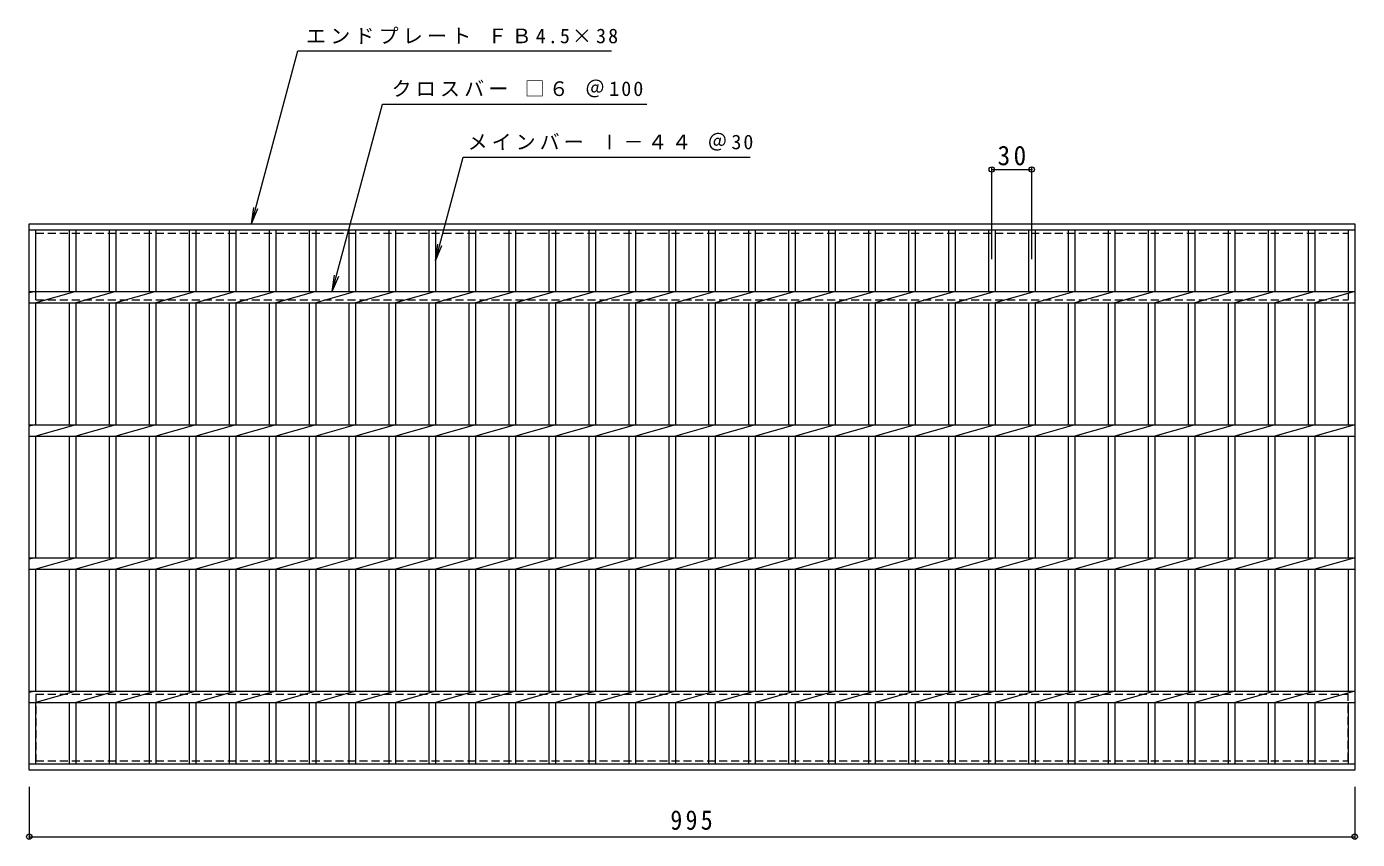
# Model space of a CAD drawing. Units: millimetres, scale not verified. Extents: x -819 to 843, y -684 to 583.
# Drawn here: x -819 to 180, y -27 to 583 of the extents above; entities that cross this region are included whole.
import ezdxf

# ---------------------------------------------------------------- set-up
doc = ezdxf.new("R2010")
doc.units = ezdxf.units.MM
doc.header["$LTSCALE"] = 5
doc.header["$PDMODE"] = 32
doc.header["$PDSIZE"] = 4
doc.linetypes.add('DASHED1', pattern=[1.8, 1.2, -0.6])
for name, color, linetype, lineweight in [('1-1_1-1ﾚｲﾔ', 2, 'Continuous', 9), ('1-2_1-2ﾚｲﾔ', 3, 'Continuous', 9), ('1-4_1-4ﾚｲﾔ', 7, 'Continuous', 9)]:
    doc.layers.add(name, color=color, linetype=linetype, lineweight=lineweight)
doc.styles.add('ＭＳ ゴシック', font='')
doc.styles.get('ＭＳ ゴシック').set_extended_font_data('MS Gothic')

msp = doc.modelspace()

# ---------------------------------------------------------------- linework, layer by layer
at = {"layer": '1-1_1-1ﾚｲﾔ', "linetype": 'DASHED1'}
for p, q in [((-811.785, 377.965), (-811.785, 427.965)), ((-811.785, 377.965), (173.215, 377.965)), ((-811.785, 81.965), (-811.785, 31.965)), ((-811.785, 81.965), (173.215, 81.965))]:
    msp.add_line(p, q, dxfattribs=at)
for points in [[(-811.785, 427.965), (173.215, 427.965), (173.215, 377.965)], [(-811.785, 31.965), (173.215, 31.965), (173.215, 81.965)]]:
    msp.add_lwpolyline(points, dxfattribs=at)
at = {"layer": '1-2_1-2ﾚｲﾔ'}
for p, q in [((-816.785, 434.965), (178.215, 434.965)), ((-816.785, 24.965), (-816.785, 434.965)), ((-816.785, 430.465), (178.215, 430.465)), ((-811.785, 384.205), (-811.785, 430.465)), ((-786.785, 430.465), (-786.785, 384.205)), ((-781.785, 430.465), (-781.785, 384.205)), ((-756.785, 430.465), (-756.785, 384.205)), ((-751.785, 430.465), (-751.785, 384.205)), ((-726.785, 430.465), (-726.785, 384.205)), ((-721.785, 430.465), (-721.785, 384.205)), ((-696.785, 430.465), (-696.785, 384.205)), ((-691.785, 430.465), (-691.785, 384.205)), ((-666.785, 430.465), (-666.785, 384.205)), ((-661.785, 430.465), (-661.785, 384.205)), ((-636.784, 430.465), (-636.784, 384.205)), ((-631.785, 430.465), (-631.785, 384.205)), ((-606.785, 430.465), (-606.785, 384.205)), ((-601.786, 430.465), (-601.786, 384.205)), ((-576.785, 430.465), (-576.785, 384.205)), ((-571.785, 430.465), (-571.785, 384.205)), ((-546.785, 430.465), (-546.785, 384.205)), ((-541.785, 430.465), (-541.785, 384.205)), ((-516.785, 430.465), (-516.785, 384.205)), ((-511.785, 430.465), (-511.785, 384.205)), ((-486.785, 430.465), (-486.785, 384.205)), ((-481.785, 430.465), (-481.785, 384.205)), ((-456.785, 430.465), (-456.785, 384.205)), ((-451.786, 430.465), (-451.786, 384.205)), ((-426.785, 430.465), (-426.785, 384.205)), ((-421.785, 430.465), (-421.785, 384.205)), ((-396.785, 430.465), (-396.785, 384.205)), ((-391.785, 430.465), (-391.785, 384.205)), ((-366.785, 430.465), (-366.785, 384.205)), ((-361.785, 430.465), (-361.785, 384.205)), ((-336.785, 430.465), (-336.785, 384.205)), ((-331.785, 430.465), (-331.785, 384.205)), ((-306.785, 430.465), (-306.785, 384.205)), ((-301.785, 430.465), (-301.785, 384.205)), ((-276.785, 430.465), (-276.785, 384.205)), ((-271.785, 430.465), (-271.785, 384.205)), ((-246.785, 430.465), (-246.785, 384.205)), ((-241.785, 430.465), (-241.785, 384.205)), ((-216.785, 430.465), (-216.785, 384.205)), ((-211.785, 430.465), (-211.785, 384.205)), ((-186.785, 430.465), (-186.785, 384.205)), ((-181.785, 430.465), (-181.785, 384.205)), ((-156.785, 430.465), (-156.785, 384.205)), ((-151.785, 430.465), (-151.785, 384.205)), ((-126.785, 430.465), (-126.785, 384.205)), ((-121.785, 430.465), (-121.785, 384.205)), ((-96.785, 430.465), (-96.785, 384.205)), ((-91.785, 430.465), (-91.785, 384.205)), ((-66.785, 430.465), (-66.785, 384.205)), ((-61.785, 430.465), (-61.785, 384.205)), ((-36.785, 430.465), (-36.785, 384.205)), ((-31.785, 430.465), (-31.785, 384.205)), ((-6.785, 430.465), (-6.785, 384.205)), ((-1.785, 430.465), (-1.785, 384.205)), ((23.215, 430.465), (23.215, 384.205)), ((28.215, 430.465), (28.215, 384.205)), ((53.215, 430.465), (53.215, 384.205)), ((58.215, 430.465), (58.215, 384.205)), ((83.215, 430.465), (83.215, 384.205)), ((88.215, 430.465), (88.215, 384.205)), ((113.215, 430.465), (113.215, 384.205)), ((118.215, 430.465), (118.215, 384.205)), ((143.215, 430.465), (143.215, 384.205)), ((148.215, 430.465), (148.215, 384.205)), ((173.215, 430.465), (173.215, 384.205)), ((178.215, 434.965), (178.215, 24.965)), ((-816.785, 384.205), (178.215, 384.205)), ((-811.785, 384.205), (-816.785, 383.205)), ((-781.785, 384.205), (-811.785, 375.725)), ((-751.785, 384.205), (-781.785, 375.725)), ((-721.785, 384.205), (-751.785, 375.725)), ((-691.785, 384.205), (-721.785, 375.725)), ((-661.785, 384.205), (-691.785, 375.725)), ((-631.785, 384.205), (-661.785, 375.725)), ((-601.785, 384.205), (-631.785, 375.725)), ((-571.785, 384.205), (-601.786, 375.725)), ((-541.785, 384.205), (-571.785, 375.725)), ((-511.785, 384.205), (-541.785, 375.725)), ((-481.785, 384.205), (-511.785, 375.725)), ((-451.786, 384.205), (-481.785, 375.725)), ((-421.785, 384.205), (-451.786, 375.725)), ((-391.785, 384.205), (-421.785, 375.725)), ((-361.785, 384.205), (-391.785, 375.725)), ((-331.785, 384.205), (-361.785, 375.725)), ((-301.785, 384.205), (-331.785, 375.725)), ((-271.785, 384.205), (-301.785, 375.725)), ((-241.785, 384.205), (-271.785, 375.725)), ((-211.785, 384.205), (-241.785, 375.725)), ((-181.785, 384.205), (-211.785, 375.725)), ((-151.785, 384.205), (-181.785, 375.725)), ((-121.785, 384.205), (-151.785, 375.725)), ((-91.785, 384.205), (-121.785, 375.725)), ((-61.785, 384.205), (-91.785, 375.725)), ((-31.785, 384.205), (-61.785, 375.725)), ((-1.785, 384.205), (-31.785, 375.725)), ((28.215, 384.205), (-1.785, 375.725)), ((58.215, 384.205), (28.215, 375.725)), ((88.215, 384.205), (58.215, 375.725)), ((118.215, 384.205), (88.215, 375.725)), ((148.215, 384.205), (118.215, 375.725)), ((178.215, 384.205), (148.215, 375.725)), ((-816.785, 375.725), (178.215, 375.725)), ((-811.785, 284.205), (-811.785, 375.725)), ((-786.785, 375.725), (-786.785, 284.205)), ((-781.785, 375.725), (-781.785, 284.205)), ((-756.785, 375.725), (-756.785, 284.205)), ((-751.785, 375.725), (-751.785, 284.205)), ((-726.785, 375.725), (-726.785, 284.205)), ((-721.785, 375.725), (-721.785, 284.205)), ((-696.785, 375.725), (-696.785, 284.205)), ((-691.785, 375.725), (-691.785, 284.205)), ((-666.785, 375.725), (-666.785, 284.205)), ((-661.785, 375.725), (-661.785, 284.205)), ((-636.784, 375.725), (-636.784, 284.205)), ((-631.785, 375.725), (-631.785, 284.205)), ((-606.785, 375.725), (-606.785, 284.205)), ((-601.786, 375.725), (-601.786, 284.205)), ((-576.785, 375.725), (-576.785, 284.205)), ((-571.785, 375.725), (-571.785, 284.205)), ((-546.785, 375.725), (-546.785, 284.205)), ((-541.785, 375.725), (-541.785, 284.205)), ((-516.785, 375.725), (-516.785, 284.205)), ((-511.785, 375.725), (-511.785, 284.205)), ((-486.785, 375.725), (-486.785, 284.205)), ((-481.785, 375.725), (-481.785, 284.205)), ((-456.785, 375.725), (-456.785, 284.205)), ((-451.786, 375.725), (-451.786, 284.205)), ((-426.785, 375.725), (-426.785, 284.205)), ((-421.785, 375.725), (-421.785, 284.205)), ((-396.785, 375.725), (-396.785, 284.205)), ((-391.785, 375.725), (-391.785, 284.205)), ((-366.785, 375.725), (-366.785, 284.205)), ((-361.785, 375.725), (-361.785, 284.205)), ((-336.785, 375.725), (-336.785, 284.205)), ((-331.785, 375.725), (-331.785, 284.205)), ((-306.785, 375.725), (-306.785, 284.205)), ((-301.785, 375.725), (-301.785, 284.205)), ((-276.785, 375.725), (-276.785, 284.205)), ((-271.785, 375.725), (-271.785, 284.205)), ((-246.785, 375.725), (-246.785, 284.205)), ((-241.785, 375.725), (-241.785, 284.205)), ((-216.785, 375.725), (-216.785, 284.205)), ((-211.785, 375.725), (-211.785, 284.205)), ((-186.785, 375.725), (-186.785, 284.205)), ((-181.785, 375.725), (-181.785, 284.205)), ((-156.785, 375.725), (-156.785, 284.205)), ((-151.785, 375.725), (-151.785, 284.205)), ((-126.785, 375.725), (-126.785, 284.205)), ((-121.785, 375.725), (-121.785, 284.205)), ((-96.785, 375.725), (-96.785, 284.205)), ((-91.785, 375.725), (-91.785, 284.205)), ((-66.785, 375.725), (-66.785, 284.205)), ((-61.785, 375.725), (-61.785, 284.205)), ((-36.785, 375.725), (-36.785, 284.205)), ((-31.785, 375.725), (-31.785, 284.205)), ((-6.785, 375.725), (-6.785, 284.205)), ((-1.785, 375.725), (-1.785, 284.205)), ((23.215, 375.725), (23.215, 284.205)), ((28.215, 375.725), (28.215, 284.205)), ((53.215, 375.725), (53.215, 284.205)), ((58.215, 375.725), (58.215, 284.205)), ((83.215, 375.725), (83.215, 284.205)), ((88.215, 375.725), (88.215, 284.205)), ((113.215, 375.725), (113.215, 284.205)), ((118.215, 375.725), (118.215, 284.205)), ((143.215, 375.725), (143.215, 284.205)), ((148.215, 375.725), (148.215, 284.205)), ((173.215, 375.725), (173.215, 284.205)), ((-816.785, 284.205), (178.215, 284.205)), ((-811.785, 284.205), (-816.785, 283.205)), ((-781.785, 284.205), (-811.785, 275.725)), ((-751.785, 284.205), (-781.785, 275.725)), ((-721.785, 284.205), (-751.785, 275.725)), ((-691.785, 284.205), (-721.785, 275.725)), ((-661.785, 284.205), (-691.785, 275.725)), ((-631.785, 284.205), (-661.785, 275.725)), ((-601.785, 284.205), (-631.785, 275.725)), ((-571.785, 284.205), (-601.786, 275.725)), ((-541.785, 284.205), (-571.785, 275.725)), ((-511.785, 284.205), (-541.785, 275.725)), ((-481.785, 284.205), (-511.785, 275.725)), ((-451.786, 284.205), (-481.785, 275.725)), ((-421.785, 284.205), (-451.786, 275.725)), ((-391.785, 284.205), (-421.785, 275.725)), ((-361.785, 284.205), (-391.785, 275.725)), ((-331.785, 284.205), (-361.785, 275.725)), ((-301.785, 284.205), (-331.785, 275.725)), ((-271.785, 284.205), (-301.785, 275.725)), ((-241.785, 284.205), (-271.785, 275.725)), ((-211.785, 284.205), (-241.785, 275.725)), ((-181.785, 284.205), (-211.785, 275.725)), ((-151.785, 284.205), (-181.785, 275.725)), ((-121.785, 284.205), (-151.785, 275.725)), ((-91.785, 284.205), (-121.785, 275.725)), ((-61.785, 284.205), (-91.785, 275.725)), ((-31.785, 284.205), (-61.785, 275.725)), ((-1.785, 284.205), (-31.785, 275.725)), ((28.215, 284.205), (-1.785, 275.725)), ((58.215, 284.205), (28.215, 275.725)), ((88.215, 284.205), (58.215, 275.725)), ((118.215, 284.205), (88.215, 275.725)), ((148.215, 284.205), (118.215, 275.725)), ((178.215, 284.205), (148.215, 275.725)), ((-816.785, 275.725), (178.215, 275.725)), ((-811.785, 184.205), (-811.785, 275.725)), ((-786.785, 275.725), (-786.785, 184.205)), ((-781.785, 275.725), (-781.785, 184.205)), ((-756.785, 275.725), (-756.785, 184.205)), ((-751.785, 275.725), (-751.785, 184.205)), ((-726.785, 275.725), (-726.785, 184.205)), ((-721.785, 275.725), (-721.785, 184.205)), ((-696.785, 275.725), (-696.785, 184.205)), ((-691.785, 275.725), (-691.785, 184.205)), ((-666.785, 275.725), (-666.785, 184.205)), ((-661.785, 275.725), (-661.785, 184.205)), ((-636.784, 275.725), (-636.784, 184.205)), ((-631.785, 275.725), (-631.785, 184.205)), ((-606.785, 275.725), (-606.785, 184.205)), ((-601.786, 275.725), (-601.786, 184.205)), ((-576.785, 275.725), (-576.785, 184.205)), ((-571.785, 275.725), (-571.785, 184.205)), ((-546.785, 275.725), (-546.785, 184.205)), ((-541.785, 275.725), (-541.785, 184.205)), ((-516.785, 275.725), (-516.785, 184.205)), ((-511.785, 275.725), (-511.785, 184.205)), ((-486.785, 275.725), (-486.785, 184.205)), ((-481.785, 275.725), (-481.785, 184.205)), ((-456.785, 275.725), (-456.785, 184.205)), ((-451.786, 275.725), (-451.786, 184.205)), ((-426.785, 275.725), (-426.785, 184.205)), ((-421.785, 275.725), (-421.785, 184.205)), ((-396.785, 275.725), (-396.785, 184.205)), ((-391.785, 275.725), (-391.785, 184.205)), ((-366.785, 275.725), (-366.785, 184.205)), ((-361.785, 275.725), (-361.785, 184.205)), ((-336.785, 275.725), (-336.785, 184.205)), ((-331.785, 275.725), (-331.785, 184.205)), ((-306.785, 275.725), (-306.785, 184.205)), ((-301.785, 275.725), (-301.785, 184.205)), ((-276.785, 275.725), (-276.785, 184.205)), ((-271.785, 275.725), (-271.785, 184.205)), ((-246.785, 275.725), (-246.785, 184.205)), ((-241.785, 275.725), (-241.785, 184.205)), ((-216.785, 275.725), (-216.785, 184.205)), ((-211.785, 275.725), (-211.785, 184.205)), ((-186.785, 275.725), (-186.785, 184.205)), ((-181.785, 275.725), (-181.785, 184.205)), ((-156.785, 275.725), (-156.785, 184.205)), ((-151.785, 275.725), (-151.785, 184.205)), ((-126.785, 275.725), (-126.785, 184.205)), ((-121.785, 275.725), (-121.785, 184.205)), ((-96.785, 275.725), (-96.785, 184.205)), ((-91.785, 275.725), (-91.785, 184.205)), ((-66.785, 275.725), (-66.785, 184.205)), ((-61.785, 275.725), (-61.785, 184.205)), ((-36.785, 275.725), (-36.785, 184.205)), ((-31.785, 275.725), (-31.785, 184.205)), ((-6.785, 275.725), (-6.785, 184.205)), ((-1.785, 275.725), (-1.785, 184.205)), ((23.215, 275.725), (23.215, 184.205)), ((28.215, 275.725), (28.215, 184.205)), ((53.215, 275.725), (53.215, 184.205)), ((58.215, 275.725), (58.215, 184.205)), ((83.215, 275.725), (83.215, 184.205)), ((88.215, 275.725), (88.215, 184.205)), ((113.215, 275.725), (113.215, 184.205)), ((118.215, 275.725), (118.215, 184.205)), ((143.215, 275.725), (143.215, 184.205)), ((148.215, 275.725), (148.215, 184.205)), ((173.215, 275.725), (173.215, 184.205)), ((-816.785, 184.205), (178.215, 184.205)), ((-811.785, 184.205), (-816.785, 183.205)), ((-781.785, 184.205), (-811.785, 175.725)), ((-751.785, 184.205), (-781.785, 175.725)), ((-721.785, 184.205), (-751.785, 175.725)), ((-691.785, 184.205), (-721.785, 175.725)), ((-661.785, 184.205), (-691.785, 175.725)), ((-631.785, 184.205), (-661.785, 175.725)), ((-601.785, 184.205), (-631.785, 175.725)), ((-571.785, 184.205), (-601.786, 175.725)), ((-541.785, 184.205), (-571.785, 175.725)), ((-511.785, 184.205), (-541.785, 175.725)), ((-481.785, 184.205), (-511.785, 175.725)), ((-451.786, 184.205), (-481.785, 175.725)), ((-421.785, 184.205), (-451.786, 175.725)), ((-391.785, 184.205), (-421.785, 175.725)), ((-361.785, 184.205), (-391.785, 175.725)), ((-331.785, 184.205), (-361.785, 175.725)), ((-301.785, 184.205), (-331.785, 175.725)), ((-271.785, 184.205), (-301.785, 175.725)), ((-241.785, 184.205), (-271.785, 175.725)), ((-211.785, 184.205), (-241.785, 175.725)), ((-181.785, 184.205), (-211.785, 175.725)), ((-151.785, 184.205), (-181.785, 175.725)), ((-121.785, 184.205), (-151.785, 175.725)), ((-91.785, 184.205), (-121.785, 175.725)), ((-61.785, 184.205), (-91.785, 175.725)), ((-31.785, 184.205), (-61.785, 175.725)), ((-1.785, 184.205), (-31.785, 175.725)), ((28.215, 184.205), (-1.785, 175.725)), ((58.215, 184.205), (28.215, 175.725)), ((88.215, 184.205), (58.215, 175.725)), ((118.215, 184.205), (88.215, 175.725)), ((148.215, 184.205), (118.215, 175.725)), ((178.215, 184.205), (148.215, 175.725)), ((-816.785, 175.725), (178.215, 175.725)), ((-811.785, 84.205), (-811.785, 175.725)), ((-786.785, 175.725), (-786.785, 84.205)), ((-781.785, 175.725), (-781.785, 84.205)), ((-756.785, 175.725), (-756.785, 84.205)), ((-751.785, 175.725), (-751.785, 84.205)), ((-726.785, 175.725), (-726.785, 84.205)), ((-721.785, 175.725), (-721.785, 84.205)), ((-696.785, 175.725), (-696.785, 84.205)), ((-691.785, 175.725), (-691.785, 84.205)), ((-666.785, 175.725), (-666.785, 84.205)), ((-661.785, 175.725), (-661.785, 84.205)), ((-636.784, 175.725), (-636.784, 84.205)), ((-631.785, 175.725), (-631.785, 84.205)), ((-606.785, 175.725), (-606.785, 84.205)), ((-601.786, 175.725), (-601.786, 84.205)), ((-576.785, 175.725), (-576.785, 84.205)), ((-571.785, 175.725), (-571.785, 84.205)), ((-546.785, 175.725), (-546.785, 84.205)), ((-541.785, 175.725), (-541.785, 84.205)), ((-516.785, 175.725), (-516.785, 84.205)), ((-511.785, 175.725), (-511.785, 84.205)), ((-486.785, 175.725), (-486.785, 84.205)), ((-481.785, 175.725), (-481.785, 84.205)), ((-456.785, 175.725), (-456.785, 84.205)), ((-451.786, 175.725), (-451.786, 84.205)), ((-426.785, 175.725), (-426.785, 84.205)), ((-421.785, 175.725), (-421.785, 84.205)), ((-396.785, 175.725), (-396.785, 84.205)), ((-391.785, 175.725), (-391.785, 84.205)), ((-366.785, 175.725), (-366.785, 84.205)), ((-361.785, 175.725), (-361.785, 84.205)), ((-336.785, 175.725), (-336.785, 84.205)), ((-331.785, 175.725), (-331.785, 84.205)), ((-306.785, 175.725), (-306.785, 84.205)), ((-301.785, 175.725), (-301.785, 84.205)), ((-276.785, 175.725), (-276.785, 84.205)), ((-271.785, 175.725), (-271.785, 84.205)), ((-246.785, 175.725), (-246.785, 84.205)), ((-241.785, 175.725), (-241.785, 84.205)), ((-216.785, 175.725), (-216.785, 84.205)), ((-211.785, 175.725), (-211.785, 84.205)), ((-186.785, 175.725), (-186.785, 84.205)), ((-181.785, 175.725), (-181.785, 84.205)), ((-156.785, 175.725), (-156.785, 84.205)), ((-151.785, 175.725), (-151.785, 84.205)), ((-126.785, 175.725), (-126.785, 84.205)), ((-121.785, 175.725), (-121.785, 84.205)), ((-96.785, 175.725), (-96.785, 84.205)), ((-91.785, 175.725), (-91.785, 84.205)), ((-66.785, 175.725), (-66.785, 84.205)), ((-61.785, 175.725), (-61.785, 84.205)), ((-36.785, 175.725), (-36.785, 84.205)), ((-31.785, 175.725), (-31.785, 84.205)), ((-6.785, 175.725), (-6.785, 84.205)), ((-1.785, 175.725), (-1.785, 84.205)), ((23.215, 175.725), (23.215, 84.205)), ((28.215, 175.725), (28.215, 84.205)), ((53.215, 175.725), (53.215, 84.205)), ((58.215, 175.725), (58.215, 84.205)), ((83.215, 175.725), (83.215, 84.205)), ((88.215, 175.725), (88.215, 84.205)), ((113.215, 175.725), (113.215, 84.205)), ((118.215, 175.725), (118.215, 84.205)), ((143.215, 175.725), (143.215, 84.205)), ((148.215, 175.725), (148.215, 84.205)), ((173.215, 175.725), (173.215, 84.205)), ((-816.785, 84.205), (178.215, 84.205)), ((-811.785, 84.205), (-816.785, 83.205)), ((-781.785, 84.205), (-811.785, 75.725)), ((-751.785, 84.205), (-781.785, 75.725)), ((-721.785, 84.205), (-751.785, 75.725)), ((-691.785, 84.205), (-721.785, 75.725)), ((-661.785, 84.205), (-691.785, 75.725)), ((-631.785, 84.205), (-661.785, 75.725)), ((-601.785, 84.205), (-631.785, 75.725)), ((-571.785, 84.205), (-601.786, 75.725)), ((-541.785, 84.205), (-571.785, 75.725)), ((-511.785, 84.205), (-541.785, 75.725)), ((-481.785, 84.205), (-511.785, 75.725)), ((-451.786, 84.205), (-481.785, 75.725)), ((-421.785, 84.205), (-451.786, 75.725)), ((-391.785, 84.205), (-421.785, 75.725)), ((-361.785, 84.205), (-391.785, 75.725)), ((-331.785, 84.205), (-361.785, 75.725)), ((-301.785, 84.205), (-331.785, 75.725)), ((-271.785, 84.205), (-301.785, 75.725)), ((-241.785, 84.205), (-271.785, 75.725)), ((-211.785, 84.205), (-241.785, 75.725)), ((-181.785, 84.205), (-211.785, 75.725)), ((-151.785, 84.205), (-181.785, 75.725)), ((-121.785, 84.205), (-151.785, 75.725)), ((-91.785, 84.205), (-121.785, 75.725)), ((-61.785, 84.205), (-91.785, 75.725)), ((-31.785, 84.205), (-61.785, 75.725)), ((-1.785, 84.205), (-31.785, 75.725)), ((28.215, 84.205), (-1.785, 75.725)), ((58.215, 84.205), (28.215, 75.725)), ((88.215, 84.205), (58.215, 75.725)), ((118.215, 84.205), (88.215, 75.725)), ((148.215, 84.205), (118.215, 75.725)), ((178.215, 84.205), (148.215, 75.725)), ((-816.785, 75.725), (178.215, 75.725)), ((-811.785, 29.465), (-811.785, 75.725)), ((-786.785, 75.725), (-786.785, 29.465)), ((-781.785, 75.725), (-781.785, 29.465)), ((-756.785, 75.725), (-756.785, 29.465)), ((-751.785, 75.725), (-751.785, 29.465)), ((-726.785, 75.725), (-726.785, 29.465)), ((-721.785, 75.725), (-721.785, 29.465)), ((-696.785, 75.725), (-696.785, 29.465)), ((-691.785, 75.725), (-691.785, 29.465)), ((-666.785, 75.725), (-666.785, 29.465)), ((-661.785, 75.725), (-661.785, 29.465)), ((-636.784, 75.725), (-636.784, 29.465)), ((-631.785, 75.725), (-631.785, 29.465)), ((-606.785, 75.725), (-606.785, 29.465)), ((-601.786, 75.725), (-601.786, 29.465)), ((-576.785, 75.725), (-576.785, 29.465)), ((-571.785, 75.725), (-571.785, 29.465)), ((-546.785, 75.725), (-546.785, 29.465)), ((-541.785, 75.725), (-541.785, 29.465)), ((-516.785, 75.725), (-516.785, 29.465)), ((-511.785, 75.725), (-511.785, 29.465)), ((-486.785, 75.725), (-486.785, 29.465)), ((-481.785, 75.725), (-481.785, 29.465)), ((-456.785, 75.725), (-456.785, 29.465)), ((-451.786, 75.725), (-451.786, 29.465)), ((-426.785, 75.725), (-426.785, 29.465)), ((-421.785, 75.725), (-421.785, 29.465)), ((-396.785, 75.725), (-396.785, 29.465)), ((-391.785, 75.725), (-391.785, 29.465)), ((-366.785, 75.725), (-366.785, 29.465)), ((-361.785, 75.725), (-361.785, 29.465)), ((-336.785, 75.725), (-336.785, 29.465)), ((-331.785, 75.725), (-331.785, 29.465)), ((-306.785, 75.725), (-306.785, 29.465)), ((-301.785, 75.725), (-301.785, 29.465)), ((-276.785, 75.725), (-276.785, 29.465)), ((-271.785, 75.725), (-271.785, 29.465)), ((-246.785, 75.725), (-246.785, 29.465)), ((-241.785, 75.725), (-241.785, 29.465)), ((-216.785, 75.725), (-216.785, 29.465)), ((-211.785, 75.725), (-211.785, 29.465)), ((-186.785, 75.725), (-186.785, 29.465)), ((-181.785, 75.725), (-181.785, 29.465)), ((-156.785, 75.725), (-156.785, 29.465)), ((-151.785, 75.725), (-151.785, 29.465)), ((-126.785, 75.725), (-126.785, 29.465)), ((-121.785, 75.725), (-121.785, 29.465)), ((-96.785, 75.725), (-96.785, 29.465)), ((-91.785, 75.725), (-91.785, 29.465)), ((-66.785, 75.725), (-66.785, 29.465)), ((-61.785, 75.725), (-61.785, 29.465)), ((-36.785, 75.725), (-36.785, 29.465)), ((-31.785, 75.725), (-31.785, 29.465)), ((-6.785, 75.725), (-6.785, 29.465)), ((-1.785, 75.725), (-1.785, 29.465)), ((23.215, 75.725), (23.215, 29.465)), ((28.215, 75.725), (28.215, 29.465)), ((53.215, 75.725), (53.215, 29.465)), ((58.215, 75.725), (58.215, 29.465)), ((83.215, 75.725), (83.215, 29.465)), ((88.215, 75.725), (88.215, 29.465)), ((113.215, 75.725), (113.215, 29.465)), ((118.215, 75.725), (118.215, 29.465)), ((143.215, 75.725), (143.215, 29.465)), ((148.215, 75.725), (148.215, 29.465)), ((173.215, 75.725), (173.215, 29.465)), ((178.215, 29.465), (-816.785, 29.465)), ((178.215, 24.965), (-816.785, 24.965))]:
    msp.add_line(p, q, dxfattribs=at)
at = {"layer": '1-4_1-4ﾚｲﾔ'}
for p, q in [((-589.285, 384.205), (-551.569, 524.965)), ((-551.569, 524.965), (-353.145, 524.965)), ((-511.785, 407.335), (-490.984, 484.965)), ((-490.984, 484.965), (-275.672, 484.965)), ((-94.285, 408.518), (-94.285, 477.293)), ((-94.285, 475.793), (-64.285, 475.793)), ((-64.285, 408.518), (-64.285, 477.293)), ((-649.93, 434.965), (-648.299, 447.358)), ((-649.93, 434.965), (-645.147, 446.514)), ((-511.785, 407.335), (-510.154, 419.728)), ((-511.785, 407.335), (-507.002, 418.884)), ((-589.285, 384.205), (-587.654, 396.598)), ((-589.285, 384.205), (-584.502, 395.753)), ((-816.785, 12.465), (-816.785, -26.535)), ((178.215, 12.465), (178.215, -26.535)), ((-816.785, -25.035), (178.215, -25.035))]:
    msp.add_line(p, q, dxfattribs=at)
msp.add_lwpolyline([(-649.93, 434.965), (-615.097, 564.965), (-379.65, 564.965)], dxfattribs=at)
for p in [(-94.285, 475.793), (-64.285, 475.793), (-816.785, -25.035), (178.215, -25.035)]:
    msp.add_point(p, dxfattribs=at)

# ---------------------------------------------------------------- texts
at = {"layer": '1-4_1-4ﾚｲﾔ', "char_height": 11, "attachment_point": 7, "style": 'ＭＳ ゴシック'}
for s, insert in [('\\T1.21;エンドプレート\\~ＦＢ4.5×38', (-609.013, 569.965)), ('\\T1.21;クロスバー\\~□６\\~＠100', (-544.791, 529.965)), ('\\T1.2;メインバー\\~Ⅰ－４４\\~＠30', (-487.705, 489.965))]:
    msp.add_mtext(s, dxfattribs=dict(at, insert=insert))
at = {"layer": '1-4_1-4ﾚｲﾔ', "color": 2, "char_height": 14.66, "attachment_point": 7, "style": 'ＭＳ ゴシック'}
for s, insert in [('\\T1.27;\\W0.95;30', (-89.91, 478.793)), ('\\T1.27;\\W0.9;995', (-335.535, -20.035))]:
    msp.add_mtext(s, dxfattribs=dict(at, insert=insert))

doc.saveas('drawing.dxf')
